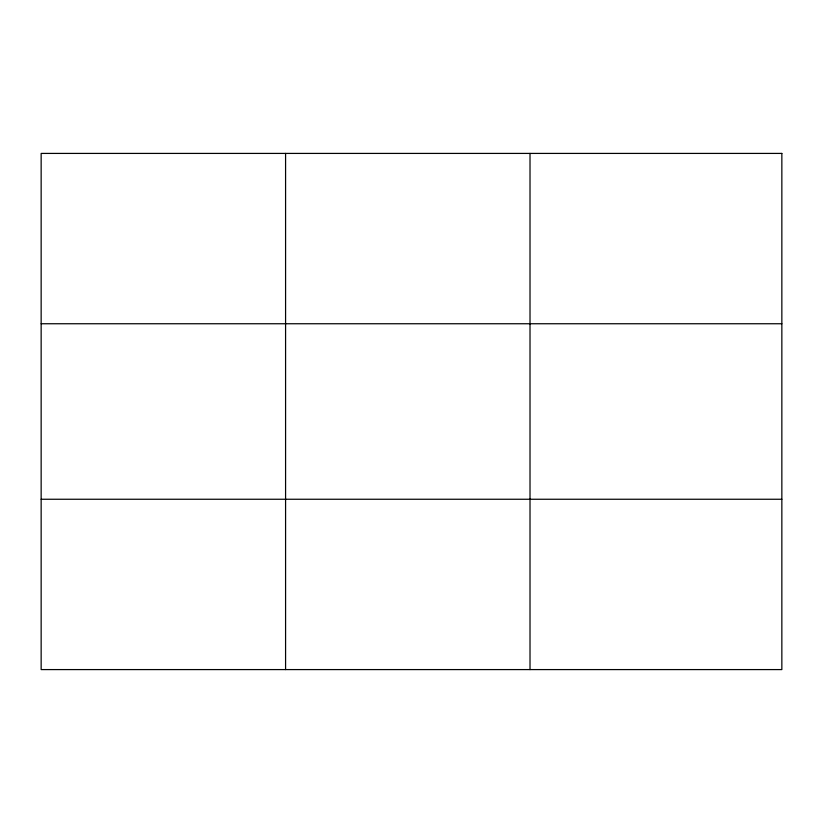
<?xml version="1.0" encoding="UTF-8"?>
<svg xmlns="http://www.w3.org/2000/svg" width="823" height="823" viewBox="0 0 823 823"><rect width="100%" height="100%" fill="white"/><g stroke="black" fill="none" stroke-linecap="round" stroke-linejoin="round"><path stroke-width="1.23" d="M285.581 153.417L285.581 669.583M530.012 153.417L530.012 669.583M41.15 323.748L781.85 323.748M41.15 499.252L781.85 499.252M781.85 153.417L781.85 669.583L41.15 669.583L41.15 153.417L781.85 153.417"/></g></svg>
